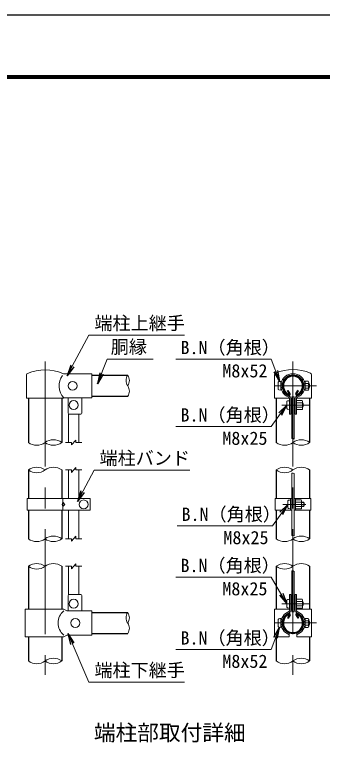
# Model space of a CAD drawing. Units: millimetres, scale not verified. Extents: x -10500 to 10500, y -7425 to 7425.
# Drawn here: x 2344 to 5131, y 656 to 7425 of the extents above; entities that cross this region are included whole.
import ezdxf
from ezdxf.enums import TextEntityAlignment as Align

# ---------------------------------------------------------------- set-up
doc = ezdxf.new("R2010")
doc.units = ezdxf.units.MM
doc.header["$LTSCALE"] = 30
doc.linetypes.add('USER1', pattern=[50.8, 31.75, -6.35, 6.35, -6.35])
for name, color, linetype, lineweight in [('0-1_D-STR1', 1, 'Continuous', 25), ('0-4_D-BMK', 2, 'USER1', 13), ('0-5_D-STR3', 3, 'Continuous', 13), ('0-7_D-STR-DIM', 7, 'Continuous', 13), ('0-A_D-TTL-TXT', 7, 'Continuous', 13), ('0-B_D-STR-TXT', 7, 'Continuous', 13), ('0-C_D-TTL', 7, 'Continuous', 25)]:
    doc.layers.add(name, color=color, linetype=linetype, lineweight=lineweight)
doc.layers.add('0-8_0', color=7, linetype='Continuous')
doc.styles.add('ＭＳ ゴシック', font='')
doc.styles.get('ＭＳ ゴシック').set_extended_font_data('MS Gothic')

# ---------------------------------------------------------------- blocks, each defined once
blk = doc.blocks.new('_Open')
at = {"layer": '0-8_0'}
blk.add_line((-30, 5), (0, 0), dxfattribs=at)
blk.add_lwpolyline([(-30, -5), (0, 0), (-30, 0)], dxfattribs=at)

msp = doc.modelspace()

# ---------------------------------------------------------------- linework, layer by layer
at = {"layer": '0-1_D-STR1'}
for p, q in [((3042.41, 4150.83), (3367.5, 4150.83)), ((4816.5, 4009.57), (4823.45, 4013.58)), ((4834.05, 3979.18), (4816.5, 4009.57)), ((4840.99, 3983.19), (4823.45, 4013.58)), ((4893.84, 3983.19), (4911.38, 4013.58)), ((4900.78, 3979.18), (4918.33, 4009.57)), ((4918.33, 4009.57), (4911.38, 4013.58)), ((2466.16, 3944.83), (2466.16, 3540.83)), ((2768.66, 3944.83), (2768.66, 3540.83)), ((3042.41, 3960.33), (3367.5, 3960.33)), ((4716.16, 3943.33), (4716.16, 3540.83)), ((5018.66, 3943.33), (5018.66, 3540.83)), ((2466.16, 3290.83), (2466.16, 3030.8)), ((2768.66, 3290.83), (2768.66, 3030.8)), ((4716.16, 3290.83), (4716.16, 3030.8)), ((5018.66, 3290.83), (5018.66, 3030.8)), ((2466.16, 2925.81), (2466.16, 2665.83)), ((2768.66, 2925.81), (2768.66, 2665.83)), ((4716.16, 2925.81), (4716.16, 2665.83)), ((5018.66, 2925.81), (5018.66, 2665.83)), ((2466.16, 2415.83), (2466.16, 2026.08)), ((2768.66, 2415.83), (2768.66, 2026.08)), ((4716.16, 2415.83), (4716.16, 2026.08)), ((5018.66, 2415.83), (5018.66, 2026.08)), ((3042.41, 1996.08), (3367.5, 1996.08)), ((4834.05, 1977.74), (4816.5, 1947.35)), ((4840.99, 1973.73), (4823.45, 1943.34)), ((4893.84, 1973.73), (4911.38, 1943.34)), ((4900.78, 1977.74), (4918.33, 1947.35)), ((4816.5, 1947.35), (4823.45, 1943.34)), ((4918.33, 1947.35), (4911.38, 1943.34)), ((2466.16, 1776.08), (2466.16, 1556.08)), ((2768.66, 1776.08), (2768.66, 1556.08)), ((3042.41, 1805.58), (3367.5, 1805.58)), ((4716.16, 1776.08), (4716.16, 1556.08)), ((5018.66, 1776.08), (5018.66, 1556.08))]:
    msp.add_line(p, q, dxfattribs=at)
for centre, radius, start, end in [((4867.41, 4055.83), 95.25, 294.32478, 245.67522), ((4867.41, 4055.83), 87.23, 294.32478, 245.67522), ((4832.31, 3978.17), 10.03, 245.67522, 30), ((4832.31, 3978.17), 2, 245.67522, 30), ((4902.52, 3978.17), 10.03, 150, 294.32478), ((4902.52, 3978.17), 2, 150, 294.32478), ((4867.41, 1901.08), 95.25, 114.32478, 65.67522), ((4867.41, 1901.08), 87.23, 114.32478, 65.67522), ((4832.31, 1978.74), 10.03, 330, 114.32478), ((4832.31, 1978.74), 2, 330, 114.32478), ((4902.52, 1978.74), 10.03, 65.67522, 210), ((4902.52, 1978.74), 2, 65.67522, 210)]:
    msp.add_arc(centre, radius, start, end, dxfattribs=at)
at = {"layer": '0-4_D-BMK'}
for p, q in [((2617.41, 4275.83), (2617.41, 1430.83)), ((4867.41, 4275.83), (4867.41, 1430.83)), ((4702.27, 4055.83), (5081.95, 4055.83)), ((4767.27, 3880.83), (5011.66, 3880.83)), ((4775.77, 2978.3), (4985.16, 2978.3)), ((4848.16, 2978.3), (4944.66, 2978.3)), ((4766.22, 2076.08), (5010.61, 2076.08)), ((4702.27, 1901.08), (5081.95, 1901.08))]:
    msp.add_line(p, q, dxfattribs=at)
at = {"layer": '0-5_D-STR3'}
for p, q in [((2449.91, 3944.83), (2449.91, 4155.23)), ((2792.3, 4164.33), (3042.41, 4164.33)), ((3042.41, 3947.33), (3042.41, 4164.33)), ((5035.66, 4155.86), (5035.66, 3943.33)), ((4733.41, 4088.33), (4733.41, 4023.33)), ((4757.41, 4095.83), (4757.41, 4015.83)), ((4759.25, 4075.83), (4757.41, 4075.83)), ((4977.41, 4075.83), (4975.58, 4075.83)), ((5004.91, 4096.33), (4977.41, 4096.33)), ((4977.41, 4096.33), (4977.41, 4015.33)), ((5004.91, 4076.08), (4977.41, 4076.08)), ((5009.91, 4087), (5009.91, 4025.27)), ((5009.91, 4075.83), (5012.41, 4075.83)), ((5009.91, 4075.83), (5012.41, 4075.83)), ((5009.91, 4072.45), (5014.03, 4072.45)), ((5012.41, 4075.83), (5012.41, 4035.83)), ((4759.25, 4035.83), (4757.41, 4035.83)), ((4977.41, 4035.83), (4975.58, 4035.83)), ((5004.91, 4035.58), (4977.41, 4035.58)), ((5004.91, 4015.33), (4977.41, 4015.33)), ((5009.91, 4039.22), (5014.03, 4039.22)), ((5009.91, 4035.83), (5012.41, 4035.83)), ((5009.91, 4035.83), (5012.41, 4035.83)), ((2449.91, 3944.83), (2784.91, 3944.83)), ((2784.91, 3944.83), (2792.41, 3947.33)), ((2792.41, 3947.33), (3042.41, 3947.33)), ((2827.41, 3807.33), (2827.41, 3947.33)), ((2952.41, 3807.33), (2952.41, 3947.33)), ((4834.91, 3797.33), (4834.91, 3943.69)), ((4846.41, 3797.33), (4846.41, 3943.69)), ((4856.16, 3955.83), (4856.16, 3576.39)), ((4856.16, 3955.83), (4878.66, 3955.83)), ((4878.66, 3955.83), (4878.66, 3571.76)), ((4888.41, 3797.33), (4888.41, 3943.69)), ((4899.91, 3797.33), (4899.91, 3943.69)), ((4899.91, 3943.33), (5035.66, 3943.33)), ((4810.91, 3848.02), (4810.91, 3913.02)), ((4854.91, 3907.42), (4846.41, 3907.42)), ((4854.91, 3907.42), (4854.91, 3854.24)), ((4854.91, 3900.83), (4856.16, 3900.83)), ((4854.91, 3860.83), (4856.16, 3860.83)), ((4878.66, 3900.83), (4888.41, 3900.83)), ((4878.66, 3860.83), (4888.41, 3860.83)), ((4949.91, 3921.33), (4899.91, 3921.33)), ((4949.91, 3901.08), (4899.91, 3901.08)), ((4949.91, 3860.58), (4899.91, 3860.58)), ((4954.91, 3912), (4954.91, 3850.27)), ((4954.91, 3900.83), (4954.91, 3860.83)), ((4954.91, 3897.45), (4956.53, 3897.45)), ((4954.91, 3864.22), (4956.53, 3864.22)), ((2829.91, 3800.72), (2829.91, 3540.83)), ((2837.41, 3797.33), (2942.41, 3797.33)), ((2924.91, 3797.33), (2924.91, 3540.83)), ((4834.91, 3797.33), (4846.41, 3797.33)), ((4854.91, 3854.24), (4846.41, 3854.24)), ((4888.41, 3797.33), (4899.91, 3797.33)), ((4949.91, 3840.33), (4899.91, 3840.33)), ((2829.91, 3290.83), (2829.91, 3030.8)), ((2924.91, 3290.83), (2924.91, 3030.8)), ((4856.16, 3263.47), (4856.16, 2696.14)), ((4878.66, 3258.84), (4878.66, 2691.51)), ((3027.39, 3030.8), (2454.66, 3030.8)), ((2454.66, 2925.81), (2454.66, 3030.8)), ((2777.3, 3030.8), (2777.3, 2925.8)), ((3027.41, 2925.81), (3027.41, 3030.8)), ((4704.66, 3030.8), (4704.66, 2925.81)), ((4856.16, 3030.8), (4704.66, 3030.8)), ((4820.66, 3010.8), (4820.66, 2945.8)), ((4844.66, 3030.8), (4844.66, 2925.81)), ((4856.16, 3030.8), (4856.16, 2925.81)), ((4878.66, 3030.8), (4878.66, 2925.81)), ((4890.16, 3030.8), (4890.16, 2925.81)), ((4940.16, 3018.8), (4890.16, 3018.8)), ((4940.16, 2998.55), (4890.16, 2998.55)), ((4945.16, 3009.47), (4945.16, 2947.74)), ((4945.16, 2998.3), (4964.66, 2998.3)), ((4945.16, 2994.92), (4966.28, 2994.92)), ((4964.66, 2998.3), (4964.66, 2958.3)), ((3027.39, 2925.81), (2454.66, 2925.81)), ((2829.91, 2925.81), (2829.91, 2665.83)), ((2924.91, 2925.81), (2924.91, 2665.83)), ((4704.66, 2925.81), (4856.16, 2925.81)), ((4940.16, 2958.05), (4890.16, 2958.05)), ((4940.16, 2937.8), (4890.16, 2937.8)), ((4945.16, 2961.69), (4966.28, 2961.69)), ((4945.16, 2958.3), (4964.66, 2958.3)), ((2829.91, 2415.83), (2829.91, 2157.7)), ((2924.91, 2415.83), (2924.91, 2161.08)), ((4856.16, 2374.32), (4856.16, 2001.08)), ((4878.66, 2369.68), (4878.66, 2001.08)), ((2827.41, 2151.08), (2827.41, 2011.08)), ((2837.41, 2161.08), (2942.41, 2161.08)), ((2952.41, 2151.08), (2952.41, 2011.08)), ((4810.91, 2108.58), (4810.91, 2043.58)), ((4834.91, 2161.08), (4834.91, 2013.23)), ((4834.91, 2161.08), (4846.41, 2161.08)), ((4846.41, 2161.08), (4846.41, 2013.23)), ((4854.91, 2102.67), (4846.41, 2102.67)), ((4854.91, 2102.67), (4854.91, 2049.49)), ((4888.41, 2161.08), (4888.41, 2013.23)), ((4888.41, 2161.08), (4899.91, 2161.08)), ((4899.91, 2161.08), (4899.91, 2013.23)), ((4949.91, 2116.58), (4899.91, 2116.58)), ((4954.91, 2107.25), (4954.91, 2045.52)), ((4854.91, 2049.49), (4846.41, 2049.49)), ((4854.91, 2096.08), (4856.16, 2096.08)), ((4854.91, 2056.08), (4856.16, 2056.08)), ((4878.66, 2096.08), (4888.41, 2096.08)), ((4878.66, 2056.08), (4888.41, 2056.08)), ((4949.91, 2096.33), (4899.91, 2096.33)), ((4899.91, 2096.08), (4900.91, 2096.08)), ((4899.91, 2056.08), (4900.91, 2056.08)), ((4949.91, 2055.83), (4899.91, 2055.83)), ((4949.91, 2035.58), (4899.91, 2035.58)), ((4954.91, 2096.08), (4954.91, 2056.08)), ((4954.91, 2092.7), (4956.53, 2092.7)), ((4954.91, 2059.47), (4956.53, 2059.47)), ((2436.91, 2026.08), (2786.41, 2026.08)), ((2436.91, 2026.08), (2436.91, 1776.08)), ((2816.41, 2011.08), (2786.41, 2026.08)), ((2816.41, 2011.08), (3042.41, 2011.08)), ((3042.41, 1791.08), (3042.41, 2011.08)), ((4699.16, 2026.08), (4834.91, 2026.08)), ((4699.16, 2026.08), (4699.16, 1776.08)), ((4856.16, 2001.08), (4878.66, 2001.08)), ((4899.91, 2026.08), (5035.66, 2026.08)), ((5035.66, 2026.08), (5035.66, 1776.08)), ((4733.41, 1933.58), (4733.41, 1868.58)), ((4757.41, 1941.08), (4757.41, 1861.08)), ((4759.25, 1921.08), (4757.41, 1921.08)), ((4977.41, 1921.08), (4975.58, 1921.08)), ((5004.91, 1941.58), (4977.41, 1941.58)), ((4977.41, 1941.58), (4977.41, 1860.58)), ((5004.91, 1921.33), (4977.41, 1921.33)), ((5009.91, 1932.25), (5009.91, 1870.52)), ((5009.91, 1921.08), (5012.41, 1921.08)), ((5009.91, 1921.08), (5012.41, 1921.08)), ((5009.91, 1917.7), (5014.03, 1917.7)), ((5012.41, 1921.08), (5012.41, 1881.08)), ((4759.25, 1881.08), (4757.41, 1881.08)), ((4977.41, 1881.08), (4975.58, 1881.08)), ((5004.91, 1880.83), (4977.41, 1880.83)), ((5004.91, 1860.58), (4977.41, 1860.58)), ((5009.91, 1884.47), (5014.03, 1884.47)), ((5009.91, 1881.08), (5012.41, 1881.08)), ((5009.91, 1881.08), (5012.41, 1881.08)), ((2436.91, 1776.08), (2786.41, 1776.08)), ((2816.41, 1791.08), (2786.41, 1776.08)), ((2816.41, 1791.08), (3042.41, 1791.08)), ((4699.16, 1776.08), (4833.91, 1776.08)), ((4833.91, 1808.45), (4830, 1797.64)), ((4833.91, 1808.45), (4833.91, 1776.08)), ((4900.91, 1808.45), (4900.91, 1776.08)), ((4900.91, 1808.45), (4904.83, 1797.64)), ((4900.91, 1776.08), (5035.66, 1776.08))]:
    msp.add_line(p, q, dxfattribs=at)
for points in [[(4699.16, 4155.86), (4699.16, 3943.33), (4834.91, 3943.33)], [(4878.66, 2925.81), (5030.16, 2925.81), (5030.16, 3030.8), (4878.66, 3030.8)]]:
    msp.add_lwpolyline(points, dxfattribs=at)
msp.add_lwpolyline([(2771.67, 2978.3), (2777.3, 2998.3), (2797.3, 2978.3), (2777.3, 2958.3)], close=True, dxfattribs=at)
for centre in [(2867.41, 4055.83), (2877.41, 3880.83), (2967.41, 2978.3), (2877.41, 2076.08), (2892.41, 1901.08)]:
    msp.add_circle(centre, 40, dxfattribs=at)
for centre, radius, start, end in [((2617.2, 3785.67), 414.66, 67.08235, 112.54718), ((4867.41, 3791.4), 411.25, 67.22973, 112.77027), ((2464.91, 4155.23), 15, 116.57497, 180), ((2912.93, 4055.83), 167.81, 145.68676, 221.15827), ((2792.3, 4194.33), 30, 242.98608, 270), ((4715.66, 4155.86), 16.5, 116.72671, 180), ((4867.41, 4055.83), 110, 290.1633, 249.8367), ((4867.41, 4055.83), 98.5, 289.83718, 250.16282), ((5019.16, 4155.86), 16.5, 0, 63.27329), ((4997.23, 4086.21), 12.71, 307.21089, 52.78911), ((4966.41, 4055.83), 43.51, 332.26063, 27.73937), ((4974.91, 4055.83), 42.5, 331.92751, 28.07249), ((4997.17, 4025.46), 12.75, 307.42505, 52.57495), ((4824.91, 3943.69), 10, 0, 62.72039), ((4824.91, 3943.69), 21.5, 0, 65.03562), ((4909.91, 3943.69), 21.5, 114.96438, 180), ((4909.91, 3943.69), 10, 117.27961, 180), ((4942.23, 3911.21), 12.71, 307.21089, 52.78911), ((4911.41, 3880.83), 43.51, 332.26063, 27.73937), ((4942.17, 3850.46), 12.75, 307.42505, 52.57495), ((4917.41, 3880.83), 42.5, 331.92751, 28.07249), ((2837.41, 3807.33), 10, 180, 270), ((2942.41, 3807.33), 10, 270, 0), ((4932.48, 3008.68), 12.71, 307.21089, 52.78911), ((4901.66, 2978.3), 43.51, 332.26063, 27.73937), ((4927.16, 2978.3), 42.5, 331.92751, 28.07249), ((4932.42, 2947.93), 12.75, 307.42505, 52.57495), ((2837.41, 2151.08), 10, 90, 180), ((2942.41, 2151.08), 10, 0, 90), ((4942.23, 2106.46), 12.71, 307.21089, 52.78911), ((4911.41, 2076.08), 43.51, 332.26063, 27.73937), ((4942.17, 2045.71), 12.75, 307.42505, 52.57495), ((4917.41, 2076.08), 42.5, 331.92751, 28.07249), ((2879.34, 1901.08), 144, 130.19176, 229.80824), ((4867.41, 1901.08), 110, 110.1633, 250.11694), ((4867.41, 1901.08), 98.5, 109.83718, 250.11694), ((4824.91, 2013.23), 10, 297.27961, 0), ((4824.91, 2013.23), 21.5, 294.96438, 0), ((4909.91, 2013.23), 21.5, 180, 245.03562), ((4909.91, 2013.23), 10, 180, 242.72039), ((4867.41, 1901.08), 98.5, 289.88306, 70.16282), ((4867.41, 1901.08), 110, 289.88306, 69.8367), ((4997.23, 1931.46), 12.71, 307.21089, 52.78911), ((4966.41, 1901.08), 43.51, 332.26063, 27.73937), ((4974.91, 1901.08), 42.5, 331.92751, 28.07249), ((4997.17, 1870.71), 12.75, 307.42505, 52.57495)]:
    msp.add_arc(centre, radius, start, end, dxfattribs=at)
for centre, start_param, end_param in [((4757.41, 4088.33), 1.5707963, 3.1415927), ((4757.41, 4023.33), 3.1415927, 4.712389), ((4834.91, 3913.02), 1.5707963, 3.1415927), ((4834.91, 3848.02), 3.1415927, 4.712389), ((4844.66, 3010.8), 1.5707963, 3.1415927), ((4844.66, 2945.8), 3.1415927, 4.712389), ((4834.91, 2108.58), 1.5707963, 3.1415927), ((4834.91, 2043.58), 3.1415927, 4.712389), ((4757.41, 1933.58), 1.5707963, 3.1415927), ((4757.41, 1868.58), 3.1415927, 4.712389)]:
    msp.add_ellipse(centre, major_axis=(24, 0), ratio=0.3125, start_param=start_param, end_param=end_param, dxfattribs=at)
at = {"layer": '0-7_D-STR-DIM'}
for p, q in [((2802.41, 3540.83), (2858.66, 3540.83)), ((2858.66, 3518.33), (2896.16, 3563.33)), ((2858.66, 3518.33), (2858.66, 3540.83)), ((2896.16, 3540.83), (2896.16, 3563.33)), ((2896.16, 3540.83), (2952.41, 3540.83)), ((2802.41, 3290.83), (2858.66, 3290.83)), ((2858.66, 3268.33), (2896.16, 3313.33)), ((2858.66, 3268.33), (2858.66, 3290.83)), ((2896.16, 3290.83), (2896.16, 3313.33)), ((2896.16, 3290.83), (2952.41, 3290.83)), ((2802.41, 2665.83), (2858.66, 2665.83)), ((2858.66, 2643.33), (2896.16, 2688.33)), ((2858.66, 2643.33), (2858.66, 2665.83)), ((2896.16, 2665.83), (2896.16, 2688.33)), ((2896.16, 2665.83), (2952.41, 2665.83)), ((2858.66, 2393.33), (2896.16, 2438.33)), ((2896.16, 2415.83), (2896.16, 2438.33)), ((2802.41, 2415.83), (2858.66, 2415.83)), ((2858.66, 2393.33), (2858.66, 2415.83)), ((2896.16, 2415.83), (2952.41, 2415.83))]:
    msp.add_line(p, q, dxfattribs=at)
for centre, radius, start, end in [((3435.6, 4103.21), 83.1, 145.03504, 214.96496), ((3299.39, 4103.21), 83.1, 325.03504, 34.96496), ((3299.4, 4007.96), 83.1, 325.03422, 34.96578), ((2541.79, 3642.71), 126.88, 233.41445, 306.58555), ((2693.04, 3438.95), 126.88, 53.41445, 126.58555), ((2693.04, 3642.71), 126.88, 233.41445, 306.58555), ((4791.79, 3642.71), 126.88, 233.41445, 306.58555), ((4860.02, 3538.43), 38.4, 60.95271, 95.76063), ((4943.04, 3438.95), 126.88, 53.41445, 126.58555), ((4943.04, 3642.71), 126.88, 233.41445, 306.58555), ((2541.79, 3188.95), 126.88, 53.41445, 126.58555), ((2541.79, 3392.71), 126.88, 233.41445, 306.58555), ((2693.04, 3188.95), 126.88, 53.41445, 126.58555), ((4791.79, 3188.95), 126.88, 53.41445, 126.58555), ((4791.79, 3392.71), 126.88, 233.41445, 306.58555), ((4860.02, 3225.26), 38.4, 60.95271, 95.76063), ((4943.04, 3188.95), 126.88, 53.41445, 126.58555), ((2541.79, 2767.71), 126.88, 233.41445, 306.58555), ((2693.04, 2563.95), 126.88, 53.41445, 126.58555), ((2693.04, 2767.71), 126.88, 233.41445, 306.58555), ((4791.79, 2767.71), 126.88, 233.41445, 306.58555), ((4860.02, 2657.94), 38.4, 60.95271, 95.76063), ((4943.04, 2563.95), 126.88, 53.41445, 126.58555), ((4943.04, 2767.71), 126.88, 233.41445, 306.58555), ((2541.79, 2313.95), 126.88, 53.41445, 126.58555), ((2693.04, 2313.95), 126.88, 53.41445, 126.58555), ((4791.79, 2313.95), 126.88, 53.41445, 126.58555), ((4943.04, 2313.95), 126.88, 53.41445, 126.58555), ((2541.79, 2517.71), 126.88, 233.41445, 306.58555), ((4791.79, 2517.71), 126.88, 233.41445, 306.58555), ((4860.02, 2336.11), 38.4, 60.95271, 95.76063), ((3435.6, 1948.46), 83.1, 145.03504, 214.96496), ((3299.39, 1948.46), 83.1, 325.03504, 34.96496), ((3299.4, 1853.21), 83.1, 325.03422, 34.96578), ((2693.04, 1454.2), 126.88, 53.41445, 126.58555), ((4943.04, 1454.2), 126.88, 53.41445, 126.58555), ((2541.79, 1657.96), 126.88, 233.41445, 306.58555), ((2693.04, 1657.96), 126.88, 233.41445, 306.58555), ((4791.79, 1657.96), 126.88, 233.41445, 306.58555), ((4943.04, 1657.96), 126.88, 233.41445, 306.58555)]:
    msp.add_arc(centre, radius, start, end, dxfattribs=at)
at = {"layer": '0-B_D-STR-TXT'}
for points in [[(3884.11, 4515.86), (3015.96, 4515.86), (2818.33, 4148.21)], [(3599.02, 4297.54), (3181.46, 4297.54), (3093.59, 4076.03)], [(3805.65, 4297.54), (4670.82, 4297.54), (4743.58, 4096.49)], [(3805.65, 3684.99), (4670.82, 3684.99), (4809.75, 3879.21)], [(3932.53, 3289.65), (3062.14, 3289.65), (2911.85, 3006.16)], [(3815.4, 2782.46), (4680.57, 2782.46), (4819.5, 2976.67)], [(3805.65, 2317.79), (4670.82, 2317.79), (4809.91, 2077.81)], [(3805.65, 1659.06), (4670.82, 1659.06), (4743.58, 1860.12)], [(3884.11, 1363.31), (3015.96, 1363.31), (2828.2, 1803.74)]]:
    msp.add_lwpolyline(points, dxfattribs=at)
at = {"layer": '0-C_D-TTL', "color": 2}
msp.add_lwpolyline([(-10500, 7425), (10500, 7425), (10500, -7425), (-10500, -7425)], close=True, dxfattribs=at)
at = {"layer": '0-C_D-TTL'}
for points in [[(-9825, 6875), (9825, 6875), (9825, -6875), (-9825, -6875)], [(-9818.75, 6868.75), (9818.75, 6868.75), (9818.75, -6868.75), (-9818.75, -6868.75)], [(-9812.5, 6862.5), (9812.5, 6862.5), (9812.5, -6862.5), (-9812.5, -6862.5)], [(-9806.25, 6856.25), (9806.25, 6856.25), (9806.25, -6856.25), (-9806.25, -6856.25)], [(-9800, 6850), (9800, 6850), (9800, -6850), (-9800, -6850)]]:
    msp.add_lwpolyline(points, close=True, dxfattribs=at)

# ---------------------------------------------------------------- block references
at = {"layer": '0-B_D-STR-TXT', "xscale": 3.333333, "yscale": 3.333333}
for p, rotation in [((2817.38, 4146.45), 241.73951), ((3092.86, 4074.17), 248.36243), ((4744.26, 4094.6), 289.89477), ((4810.91, 3880.83), 54.42149), ((2910.92, 3004.39), 242.07069), ((4820.66, 2978.3), 54.42149), ((4810.91, 2076.08), 300.09685), ((4744.26, 1862), 70.10523), ((2827.41, 1805.58), 113.08931)]:
    msp.add_blockref('_Open', p, dxfattribs=dict(at, rotation=rotation))

# ---------------------------------------------------------------- texts
at = {"layer": '0-A_D-TTL-TXT', "style": 'ＭＳ ゴシック'}
msp.add_text('端柱部取付詳細', height=144.3, dxfattribs=at).set_placement((3060.18, 788.93), align=Align.BOTTOM_LEFT)
at = {"layer": '0-B_D-STR-TXT', "style": 'ＭＳ ゴシック'}
for s, p in [('端柱上継手', (3065.78, 4528.83)), ('胴縁', (3213.39, 4313.27)), ('B.N（角根）', (3846.24, 4307.38)), ('M8x52', (4226.46, 4095.93)), ('B.N（角根）', (3846.24, 3694.82)), ('M8x25', (4226.46, 3483.38)), ('端柱バンド', (3111.96, 3302.61)), ('B.N（角根）', (3855.99, 2792.29)), ('M8x25', (4236.21, 2580.85)), ('B.N（角根）', (3846.24, 2327.63)), ('M8x25', (4226.46, 2116.18)), ('B.N（角根）', (3846.24, 1668.89)), ('M8x52', (4226.46, 1457.45)), ('端柱下継手', (3065.78, 1376.28))]:
    msp.add_text(s, height=120.3, dxfattribs=at).set_placement(p, align=Align.BOTTOM_LEFT)

doc.saveas('drawing.dxf')
